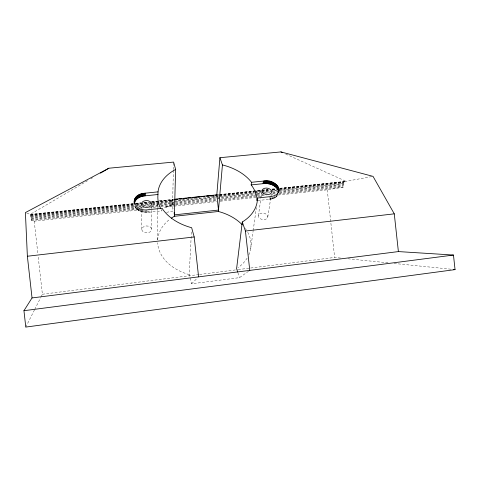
<?xml version="1.0" encoding="UTF-8"?>
<svg xmlns="http://www.w3.org/2000/svg" width="479" height="479" viewBox="0 0 479 479"><rect width="100%" height="100%" fill="white"/><g stroke="black" fill="none" stroke-linecap="round" stroke-linejoin="round"><path stroke-width="0.36" stroke-dasharray="2.4 1.8" d="M157.639 239.877L157.825 203.599M278.185 195.037L327.253 189.81L343.204 187.211L343.635 183.044L344.886 181.529L373.021 176.368M173.404 170.314L172.679 199.486L173.649 208.275M173.422 169.566L173.59 162.83M248.559 271.24L239.488 277.658L191.546 283.802L189.199 274.593L191.492 230.686M159.321 200.887L172.679 199.486C170.895 200.491 172.212 203.701 172.009 205.545L165.944 207.12L162.968 207.437M159.962 203.479L171.817 202.228L172.135 199.719M250.649 248.924L253.104 231.183M253.205 230.447L256.373 207.527M258.426 215.646L260.839 198.713M260.947 197.977L261.684 192.821M257.744 200.551L269.27 199.294L269.575 197.342M269.27 199.294L269.994 199.234L270.3 197.282M267.791 217.047L270.767 197.923M270.88 197.186L271.342 194.246M269.994 199.234L270.707 199.138L270.91 197.839M270.707 199.138L271.401 199.019L271.605 197.719M271.401 199.019L272.078 198.863L272.288 197.564M272.078 198.863L272.737 198.677L273.048 196.725M272.737 198.677L273.365 198.462L273.575 197.162M273.365 198.462L273.976 198.222L274.287 196.27M273.976 198.222L274.551 197.953L274.76 196.653M274.551 197.953L275.096 197.653L275.305 196.36M275.096 197.653L276.084 196.989L276.293 195.695M276.084 196.989L276.73 195.33M276.521 196.624L277.131 194.941M25.782 327.079L34.416 310.009M34.751 309.35L40.727 297.531M41.056 296.872L42.386 294.244L38.182 256.6M277.598 195.408L276.922 196.24M191.546 283.802L197.593 277.85M26.782 213.107L30.518 214.526L31.47 220.496L34.225 221.166L140.64 209.82M87.591 180.715L30.213 214.412L134.838 203.449M90.812 178.817L92.746 177.685M165.944 207.12L171.997 205.419L174.961 205.108M166.518 212.353L173.003 211.047L171.877 200.893M134.485 205.784C136.587 211.425 143.676 213.023 149.065 212.221L162.016 210.844L160.89 208.916M42.386 294.244L198.899 274.539M199.641 274.443L237.47 269.683M238.213 269.587L334.641 257.445L340.587 258.049M165.938 207.006L173.368 206.215M174.111 206.132L216.484 201.617M220.202 201.222L255.888 197.414M259.6 197.019L261.091 196.863M135.581 203.371L140.772 202.827M143.742 202.515L148.191 202.048M151.16 201.737L158.579 200.964M216.813 194.857L219.041 194.624M219.783 194.546L261.372 190.193M262.115 190.115L268.06 189.492M271.773 189.103L276.227 188.636M279.94 188.247L346.036 181.319L285.005 153.753M30.476 214.568L140.982 202.982M143.874 202.647L148.4 202.204M152.023 201.791L158.783 201.114M159.429 201.018L173.62 199.563M219.705 194.731L261.336 190.367M262.079 190.289L268.024 189.666M272.485 189.199L276.203 188.81M279.922 188.415L344.593 181.637M30.59 214.79L133.27 204.018M136.246 203.707L148.891 202.377M151.867 202.066L173.524 199.761M219.562 194.929L253.72 191.349M254.463 191.271L261.151 190.57M261.893 190.492L268.575 189.792M272.288 189.403L276 189.013M279.712 188.624L344.317 181.846M171.961 200.216L173.446 200.06M219.436 195.234L253.559 191.654M256.528 191.343L260.977 190.876M261.72 190.798L269.138 190.019M272.108 189.708L276.557 189.241M279.526 188.93L344.06 182.152M30.668 215.125L133.252 204.353M136.222 204.042L151.089 202.479M151.837 202.401L171.907 200.294M171.901 200.617L173.392 200.462M182.319 199.521L183.81 199.366M187.534 198.977L189.019 198.821M189.762 198.743L194.977 198.192M209.862 196.629L212.095 196.396M212.838 196.318L215.813 196.007M216.562 195.929L218.789 195.695M219.538 195.612L253.774 192.019M254.517 191.941L261.217 191.235M261.959 191.157L269.402 190.373M272.383 190.061L276.844 189.594M279.826 189.283L343.832 182.553M30.746 215.526L133.24 204.755M136.216 204.443L151.813 202.803M152.556 202.725L171.865 200.695M30.836 215.987L133.988 205.138M136.958 204.82L151.801 203.264M152.544 203.186L173.344 200.952M174.093 200.875L218.705 196.18M219.448 196.103L254.403 192.426M255.145 192.348L261.091 191.726M261.833 191.648L270.018 190.786M270.761 190.708L276.706 190.079M279.682 189.768L343.635 183.044M30.925 216.508L134 205.653M136.97 205.341L151.801 203.779M152.538 203.701L173.32 201.527M174.063 201.449L254.307 192.995M255.05 192.917L260.995 192.295M261.738 192.217L277.341 190.57M278.083 190.492L343.467 183.607M31.015 217.083L142.179 205.359M142.916 205.281L151.813 204.341M152.55 204.264L159.22 203.557M171.829 202.336L174.799 202.018M175.542 201.94L256.469 193.402M257.211 193.324L263.151 192.696M263.893 192.618L278.742 191.055M279.485 190.971L343.335 184.235M31.105 217.706L135.539 206.671M138.503 206.359L140.724 206.126M143.688 205.808L149.61 205.186M152.573 204.868L159.238 204.168M159.98 204.09L171.829 202.839M171.841 203.042L174.811 202.731M175.553 202.653L256.433 194.103M257.175 194.025L262.366 193.474M265.336 193.163L269.785 192.69M272.755 192.378L278.694 191.75M279.431 191.672L343.245 184.924M31.201 218.364L136.132 207.257M139.114 206.946L141.341 206.706M145.808 206.233L148.783 205.922M151.765 205.605L159.208 204.814M159.95 204.737L171.859 203.479M171.877 203.803L174.841 203.491M175.583 203.413L256.421 194.851M257.163 194.767L263.097 194.139M272.737 193.121L278.67 192.492M279.413 192.414L343.192 185.654M31.291 219.053L136.928 207.856M139.904 207.539L142.137 207.305M151.807 206.275L157.759 205.647M160.734 205.329L171.895 204.15M171.925 204.599L174.895 204.288M175.631 204.21L216.406 199.881M220.112 199.486L256.439 195.63M257.181 195.552L263.857 194.845M272.749 193.899L275.718 193.582M279.425 193.193L343.18 186.421M31.386 219.765L137.736 208.473M142.197 208L143.682 207.838M151.119 207.048L160.046 206.102M160.788 206.024L171.943 204.838M175.703 205.024L216.466 200.689M220.172 200.294L266.126 195.408M270.569 194.935L275.018 194.462M278.724 194.067L343.204 187.211M31.47 220.496L138.545 209.101M148.957 207.994L160.112 206.808M160.854 206.73L172.009 205.545M348.023 258.798L388.158 262.851M394.103 263.456L451.332 269.234M189.199 274.593L187.283 274.036A46.75 33.716 4.1 0 1 157.645 242.745M237.937 272.802L239.488 277.658M34.225 221.166L37.853 253.648M327.253 189.81L334.641 257.445M135.12 205.97L135.156 207.293M136.641 207.796L136.677 209.113M135.797 206.916L135.826 208.233M137.647 208.593L137.677 209.916M137.126 208.203L137.156 209.527M138.784 208.64L138.826 210.622M138.203 208.958L138.233 210.281M140.054 209.245L140.096 211.227M139.419 209.616L139.443 210.94M141.461 207.138L141.497 209.377M141.509 210.125L141.838 229.555M141.443 210.389L141.467 211.712M140.742 210.161L140.766 211.484M142.155 209.928L142.185 211.91M143.652 210.892L143.67 212.209M142.892 210.095L142.922 212.077M145.185 211.059L145.203 212.383M144.413 210.994L144.43 212.311M145.957 210.437L145.975 212.419M147.52 211.065L147.532 212.389M146.736 210.437L146.754 212.419M148.292 210.999L148.298 212.323M149.053 210.904L149.065 212.221M151.544 206.293L151.621 229.435A4.892 3.461 -0.7 0 1 144.209 232.381A4.892 3.461 -0.7 0 1 144.359 226.393A4.892 3.461 -0.7 0 1 151.621 229.435M247.763 232.297A46.75 33.716 4.1 0 1 248.727 255.115M247.146 258.079A46.75 33.716 4.1 0 1 238.039 267.671M157.675 239.913A46.75 33.716 4.1 0 1 169.889 219.208M245.338 228.453A46.75 33.716 4.1 0 1 246.32 229.872M260.121 218.663A4.736 3.251 8.4 0 0 267.749 217.25A4.736 3.251 8.4 0 0 261.444 213.173A4.736 3.251 8.4 0 0 260.121 218.663"/><path stroke-width="0.72" d="M251.505 182.295L251.176 184.894L252.295 186.427A49.684 33.62 4.1 0 1 256.948 198.635L257.025 200.629L257.385 198.025L269.671 196.695C287.616 194.869 275.766 177.835 263.426 181.092L251.505 182.295L251.241 181.936A49.858 33.602 4.1 0 0 224.316 165.429L222.436 164.944L219.915 157.699L280.933 151.921L373.021 176.368L394.277 213.844L398.39 251.583L453.469 255.05L455.05 269.611L25.782 327.079L23.95 310.697L32.033 297.938L27.369 256.241L25.405 212.58L108.859 168.219L173.608 162.082L175.637 169.47L174.344 216.304L172.913 217.137A46.75 33.716 4.1 0 0 171.368 218.149M160.627 208.395A49.684 33.62 4.1 0 1 157.86 196.198L158.064 191.462A49.858 33.602 4.1 0 1 174.117 170.29L175.637 169.47M158.028 191.857L145.412 193.163C127.534 194.151 133.761 212.886 149.047 209.58L162.118 208.329A49.858 33.602 4.1 0 0 189.594 227.142L191.648 227.705L194.193 236.961L198.599 276.862M174.14 212.67L174.38 214.867L218.49 210.065L216.813 194.857L219.915 157.699M174.344 216.304L218.364 211.49L222.436 164.944M257.385 198.025L257.433 198.144A49.858 33.602 4.1 0 1 243.805 221.029L242.284 221.987L236.608 268.641L237.716 272.108M251.176 184.894L263.055 183.685L263.426 181.092M263.055 183.685L263.749 183.595L264.121 181.002M263.749 183.595L264.462 183.541L264.833 180.948M264.462 183.541L265.174 183.511L265.552 180.918M265.174 183.511L265.899 183.517L266.282 180.924M265.899 183.517L266.629 183.547L267.013 180.954M266.629 183.547L267.36 183.613L267.743 181.02M279 189.522L278.568 192.115C278.03 187.067 272.587 184.397 268.084 183.708L268.474 181.116M268.809 183.834L269.198 181.242M269.521 183.984L269.911 181.391M270.222 184.17L270.617 181.577M270.916 184.379L271.312 181.786M271.593 184.613L271.988 182.026M272.252 184.876L272.653 182.289M272.886 185.169L273.287 182.577M273.497 185.481L273.904 182.888M274.09 185.816L274.497 183.223M274.647 186.175L275.06 183.583M275.18 186.553L275.593 183.966M275.676 186.954L276.09 184.361M276.144 187.367L276.557 184.774M276.569 187.798L276.988 185.205M276.958 188.247L277.377 185.654M277.311 188.702L277.73 186.109M277.622 189.175L278.042 186.582M277.892 189.654L278.311 187.061M278.113 190.139L278.538 187.546M277.491 194.534L277.706 193.241M278.299 190.63L278.724 188.037M278.437 191.121L278.862 188.528M278.527 191.618L278.952 189.025M278.568 192.612L279 190.013M158.016 194.492L145.442 195.803C140.904 196.061 135.395 198.276 134.324 203.18L134.252 200.539M100.482 173.141L108.859 168.219M23.95 310.697L453.469 255.05M32.033 297.938L398.39 251.583M27.369 256.241L194.193 236.961M242.284 221.987L245.434 231.04L394.277 213.844M174.883 199.252L216.813 194.857M174.362 199.486L177.338 199.168M178.823 199.013L181.798 198.701M183.283 198.546L186.259 198.234M187.744 198.078L190.72 197.767M192.205 197.611L199.635 196.833M201.869 196.6L204.838 196.288M206.329 196.133L209.299 195.821M210.79 195.666L213.76 195.354M215.251 195.198L217.478 194.965M175.751 199.527L177.236 199.372M180.206 199.06L181.691 198.905M185.409 198.516L186.894 198.36M194.318 197.582L195.803 197.426M198.773 197.114L200.258 196.959M203.228 196.641L204.713 196.486M207.682 196.174L209.167 196.019M212.137 195.707L213.622 195.552M453.565 269.461L455.05 269.611M267.36 183.613L268.084 183.708M218.364 211.49L220.13 211.963A46.75 33.716 4.1 0 1 242.308 224.855M280.933 151.921L282.293 152.532M245.434 231.04L249.769 270.384M134.982 198.51L135.054 201.15M134.731 199.007L134.803 201.647M134.527 199.509L134.593 202.15M134.365 200.018L134.437 202.659M134.413 203.144L134.449 204.467M134.186 201.06L134.222 203.563M136.006 197.108L136.066 199.749M135.623 197.564L135.689 200.204M135.282 198.031L135.347 200.671M137.389 195.863L137.449 198.504M136.886 196.258L136.952 198.899M136.425 196.677L136.491 199.318M138.485 195.139L138.545 197.779M137.922 195.492L137.976 198.132M139.706 194.516L139.76 197.156M139.084 194.815L139.138 197.456M141.036 194.001L141.077 196.635M140.359 194.246L140.407 196.881M142.443 193.6L142.479 196.234M141.73 193.785L141.772 196.42M143.167 193.444L143.203 196.079M144.658 193.229L144.688 195.863M143.91 193.318L143.945 195.959M145.412 193.163L145.442 195.803M264.013 193.767A4.898 3.239 8.1 0 0 271.683 192.037A4.898 3.239 8.1 0 0 264.821 188.217A4.898 3.239 8.1 0 0 264.013 193.767M143.856 206.982A5.065 3.455 -0.4 0 0 151.538 204.054A5.065 3.455 -0.4 0 0 144.017 201A5.065 3.455 -0.4 0 0 143.856 206.982"/></g></svg>
